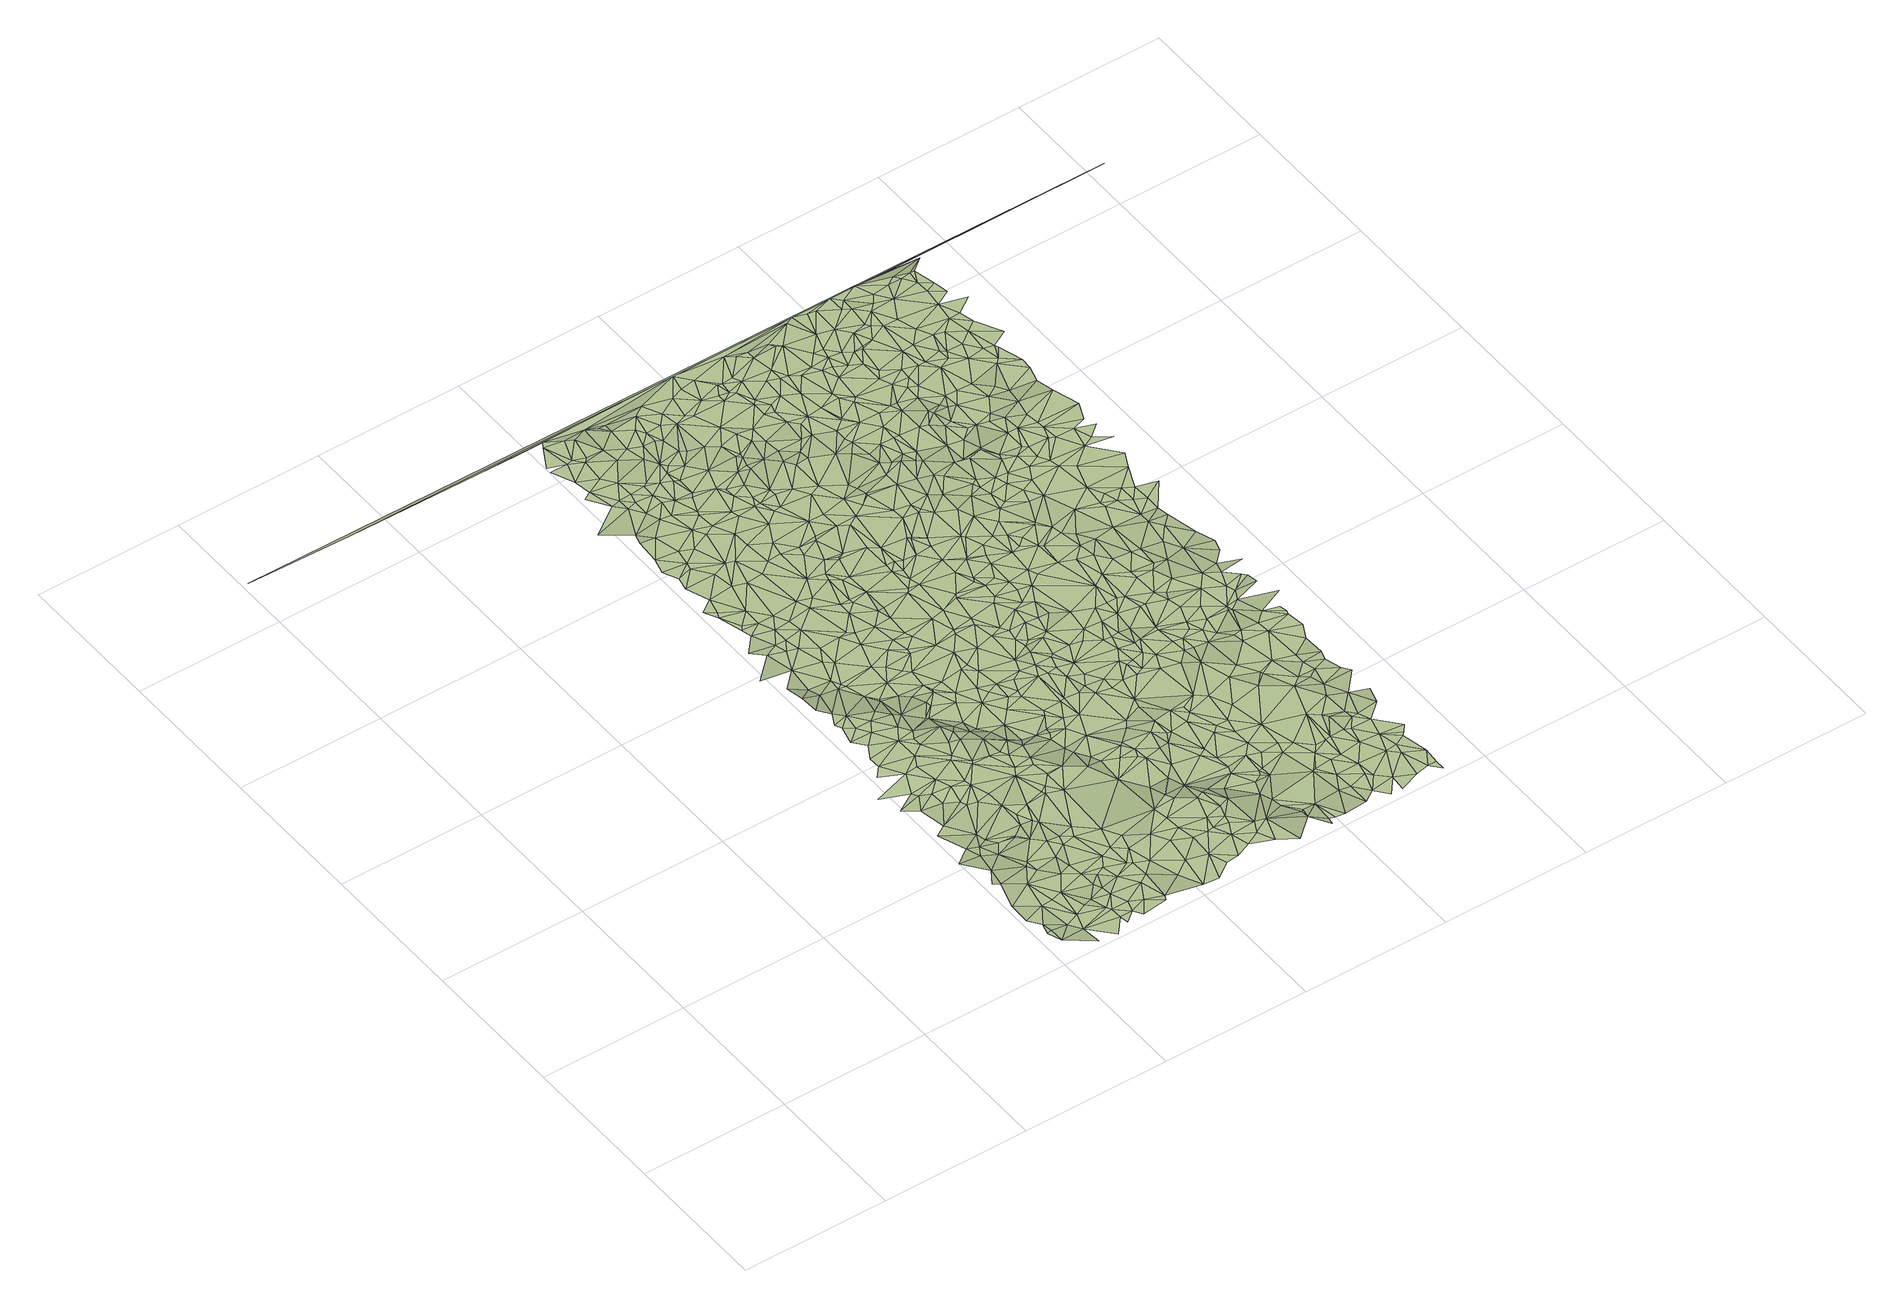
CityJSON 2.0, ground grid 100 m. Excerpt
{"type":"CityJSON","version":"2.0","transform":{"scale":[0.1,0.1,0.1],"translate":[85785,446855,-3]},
"CityObjects":{
"terrain1":{"type":"TINRelief","geometry":[{"type":"CompositeSurface","lod":"2","boundaries":[[[0,1,2]],[[0,2,3]],[[2,1,4]],[[2,4,3]],[[5,6,3]],[[7,6,5]],[[4,1,8]],[[1,9,8]],[[5,3,4]],[[7,10,11]],[[7,5,10]],[[12,11,13]],[[5,4,14]],[[4,8,14]],[[5,14,15]],[[16,13,17]],[[5,15,10]],[[18,16,17]],[[11,19,13]],[[11,10,19]],[[20,14,8]],[[21,8,22]],[[23,15,14]],[[10,15,23]],[[17,13,24]],[[23,14,25]],[[18,17,26]],[[27,8,21]],[[20,8,27]],[[13,19,24]],[[20,25,14]],[[28,18,29]],[[17,24,26]],[[10,30,19]],[[10,23,31]],[[23,25,32]],[[18,26,29]],[[28,29,33]],[[10,31,30]],[[20,32,25]],[[24,19,34]],[[26,24,35]],[[30,34,19]],[[36,37,38]],[[29,26,39]],[[26,35,39]],[[40,21,41]],[[42,23,32]],[[38,37,43]],[[40,27,21]],[[36,33,44]],[[45,32,20]],[[45,20,27]],[[31,23,46]],[[47,43,48]],[[49,34,30]],[[24,34,50]],[[46,23,42]],[[24,51,35]],[[29,52,33]],[[36,53,37]],[[54,27,40]],[[31,49,30]],[[45,55,32]],[[42,32,55]],[[36,44,53]],[[54,45,27]],[[39,35,56]],[[44,33,57]],[[58,48,59]],[[24,50,51]],[[33,52,57]],[[29,39,60]],[[31,46,61]],[[62,40,63]],[[37,64,43]],[[56,35,51]],[[31,61,49]],[[54,40,62]],[[49,65,34]],[[66,42,55]],[[37,53,64]],[[34,65,50]],[[43,64,48]],[[66,46,42]],[[67,39,56]],[[29,68,52]],[[44,69,53]],[[70,55,45]],[[56,51,50]],[[44,57,69]],[[54,71,45]],[[62,63,72]],[[59,48,73]],[[29,60,68]],[[66,55,70]],[[67,60,39]],[[74,59,75]],[[53,69,64]],[[76,49,61]],[[77,46,66]],[[67,56,50]],[[48,64,78]],[[54,62,71]],[[79,61,46]],[[70,45,71]],[[76,65,49]],[[80,57,52]],[[81,82,83]],[[74,75,84]],[[82,84,85]],[[48,78,73]],[[77,66,70]],[[80,69,57]],[[80,52,68]],[[79,46,77]],[[86,50,65]],[[67,50,87]],[[62,72,88]],[[59,73,75]],[[83,82,85]],[[89,64,69]],[[79,76,61]],[[71,62,88]],[[90,81,91]],[[76,92,65]],[[86,87,50]],[[67,93,60]],[[60,94,68]],[[80,89,69]],[[81,83,91]],[[80,68,94]],[[90,91,95]],[[67,87,93]],[[96,78,64]],[[84,75,85]],[[86,65,92]],[[77,70,97]],[[70,71,98]],[[89,96,64]],[[96,73,78]],[[71,88,98]],[[99,92,76]],[[100,60,93]],[[101,102,95]],[[79,77,97]],[[103,102,101]],[[79,99,76]],[[83,85,104]],[[100,93,87]],[[91,83,104]],[[105,70,98]],[[97,70,105]],[[100,87,86]],[[106,103,107]],[[75,73,108]],[[86,92,109]],[[80,110,89]],[[85,75,111]],[[99,109,92]],[[103,101,107]],[[79,112,99]],[[60,113,94]],[[79,97,112]],[[85,111,104]],[[113,80,94]],[[114,108,73]],[[96,114,73]],[[115,98,88]],[[91,116,95]],[[117,75,108]],[[89,110,96]],[[91,104,118]],[[100,113,60]],[[119,100,86]],[[120,106,107]],[[101,95,116]],[[121,75,117]],[[122,105,98]],[[123,97,105]],[[121,111,75]],[[119,86,109]],[[112,97,123]],[[124,120,125]],[[113,110,80]],[[115,88,126]],[[112,127,99]],[[99,127,109]],[[96,128,114]],[[115,122,98]],[[110,128,96]],[[129,104,111]],[[122,123,105]],[[118,104,129]],[[114,130,108]],[[91,118,131]],[[107,101,132]],[[119,133,100]],[[134,117,108]],[[100,133,113]],[[91,131,116]],[[135,112,123]],[[120,107,132]],[[136,111,121]],[[121,117,134]],[[135,127,112]],[[101,116,132]],[[128,137,114]],[[136,129,111]],[[138,128,110]],[[134,108,130]],[[137,130,114]],[[119,109,139]],[[127,139,109]],[[140,125,141]],[[142,122,115]],[[143,118,129]],[[144,110,113]],[[145,123,122]],[[120,146,125]],[[119,147,133]],[[133,147,113]],[[142,115,126]],[[144,138,110]],[[143,131,118]],[[140,141,148]],[[145,135,123]],[[149,132,116]],[[143,129,136]],[[136,121,150]],[[149,116,151]],[[131,151,116]],[[119,139,147]],[[146,141,125]],[[120,132,152]],[[153,130,137]],[[154,121,134]],[[138,155,128]],[[153,134,130]],[[156,122,142]],[[128,155,137]],[[120,157,146]],[[156,145,122]],[[147,158,113]],[[159,160,161]],[[154,150,121]],[[143,162,131]],[[144,113,163]],[[164,165,159]],[[120,152,157]],[[144,166,138]],[[142,126,167]],[[168,132,149]],[[167,126,169]],[[139,170,147]],[[143,136,171]],[[161,160,172]],[[148,173,164]],[[174,127,135]],[[113,158,163]],[[146,175,141]],[[176,138,166]],[[177,134,153]],[[178,153,137]],[[176,155,138]],[[147,170,158]],[[148,141,179]],[[164,173,165]],[[180,151,131]],[[143,171,162]],[[152,132,168]],[[177,154,134]],[[162,180,131]],[[146,157,175]],[[159,181,160]],[[165,181,159]],[[178,137,155]],[[182,149,151]],[[144,183,166]],[[184,136,150]],[[145,174,135]],[[177,153,178]],[[144,163,183]],[[141,175,179]],[[148,179,173]],[[185,171,136]],[[156,142,186]],[[167,169,187]],[[172,160,181]],[[188,170,139]],[[156,189,145]],[[176,166,190]],[[165,173,181]],[[127,191,139]],[[192,150,154]],[[142,167,186]],[[185,136,184]],[[176,190,155]],[[171,180,162]],[[193,157,152]],[[168,149,182]],[[194,154,177]],[[188,158,170]],[[188,163,158]],[[193,152,168]],[[194,177,178]],[[183,195,166]],[[182,151,180]],[[157,196,175]],[[178,155,197]],[[192,184,150]],[[188,183,163]],[[166,195,190]],[[156,186,189]],[[198,145,189]],[[196,179,175]],[[190,199,155]],[[200,201,202]],[[179,203,173]],[[194,178,204]],[[200,172,205]],[[167,187,206]],[[193,196,157]],[[198,174,145]],[[199,197,155]],[[203,181,173]],[[207,188,139]],[[178,197,204]],[[174,191,127]],[[208,202,209]],[[172,181,210]],[[192,154,211]],[[194,211,154]],[[212,208,209]],[[167,213,186]],[[214,171,185]],[[214,180,171]],[[215,203,179]],[[215,179,196]],[[193,168,216]],[[200,205,201]],[[217,190,195]],[[185,184,218]],[[217,199,190]],[[192,218,184]],[[189,186,213]],[[209,202,201]],[[207,139,191]],[[172,210,205]],[[182,180,219]],[[167,206,220]],[[221,183,188]],[[222,168,182]],[[223,195,183]],[[224,204,197]],[[193,216,196]],[[199,224,197]],[[167,220,213]],[[203,225,181]],[[226,194,204]],[[212,227,228]],[[214,185,218]],[[192,211,218]],[[212,209,229]],[[198,189,230]],[[231,219,180]],[[217,224,199]],[[222,216,168]],[[181,225,210]],[[232,217,195]],[[214,233,180]],[[198,234,174]],[[189,213,230]],[[212,229,227]],[[233,231,180]],[[207,235,188]],[[228,227,236]],[[226,211,194]],[[236,237,238]],[[214,218,239]],[[226,204,224]],[[215,240,203]],[[221,223,183]],[[215,196,241]],[[220,206,242]],[[243,182,219]],[[223,232,195]],[[244,196,216]],[[209,201,245]],[[221,188,235]],[[246,213,220]],[[232,224,217]],[[218,211,247]],[[239,218,247]],[[201,205,245]],[[230,213,246]],[[248,238,237]],[[214,239,249]],[[174,234,250]],[[205,210,245]],[[174,251,191]],[[222,182,243]],[[229,209,252]],[[240,225,203]],[[174,250,251]],[[244,241,196]],[[214,249,233]],[[226,247,211]],[[253,207,191]],[[239,247,249]],[[207,254,235]],[[198,230,255]],[[231,256,219]],[[198,255,234]],[[215,241,240]],[[246,220,257]],[[258,216,222]],[[209,245,252]],[[253,254,207]],[[227,259,236]],[[260,210,225]],[[258,244,216]],[[226,224,261]],[[220,242,262]],[[233,256,231]],[[230,246,263]],[[264,248,265]],[[260,245,210]],[[266,232,223]],[[243,219,256]],[[229,267,227]],[[263,246,257]],[[236,268,237]],[[232,269,224]],[[266,270,232]],[[226,271,247]],[[236,259,268]],[[240,272,225]],[[229,252,267]],[[248,273,265]],[[222,243,274]],[[275,262,242]],[[253,191,276]],[[221,277,223]],[[278,257,220]],[[269,261,224]],[[221,235,279]],[[258,222,280]],[[248,237,273]],[[281,249,247]],[[260,225,272]],[[234,282,250]],[[278,220,262]],[[235,254,279]],[[258,283,244]],[[230,263,284]],[[244,283,241]],[[266,223,277]],[[285,240,241]],[[270,269,232]],[[250,286,251]],[[230,284,255]],[[227,267,259]],[[287,226,261]],[[226,288,271]],[[289,252,245]],[[290,291,292]],[[191,251,293]],[[243,256,294]],[[222,274,280]],[[295,233,249]],[[265,296,291]],[[278,263,257]],[[266,277,270]],[[281,247,271]],[[243,294,274]],[[287,288,226]],[[273,237,297]],[[255,282,234]],[[253,298,254]],[[237,268,297]],[[221,279,277]],[[191,299,276]],[[300,256,233]],[[273,301,265]],[[258,280,283]],[[250,282,286]],[[302,285,241]],[[289,267,252]],[[292,303,304]],[[255,284,305]],[[302,241,283]],[[306,272,240]],[[307,262,275]],[[253,276,298]],[[273,297,308]],[[285,306,240]],[[309,284,263]],[[269,310,261]],[[311,260,272]],[[265,301,296]],[[287,261,312]],[[309,263,278]],[[298,279,254]],[[191,293,299]],[[277,313,270]],[[314,245,260]],[[315,271,288]],[[255,305,282]],[[307,278,262]],[[270,313,269]],[[292,291,316]],[[267,317,259]],[[259,318,268]],[[293,251,286]],[[316,291,296]],[[312,261,310]],[[281,295,249]],[[294,256,300]],[[319,274,294]],[[273,308,301]],[[315,288,287]],[[309,305,284]],[[320,297,268]],[[295,300,233]],[[314,289,245]],[[280,274,321]],[[307,275,322]],[[281,271,323]],[[317,318,259]],[[292,324,303]],[[323,271,315]],[[305,325,282]],[[306,311,272]],[[309,325,305]],[[313,310,269]],[[326,260,311]],[[308,297,320]],[[319,321,274]],[[302,283,327]],[[292,316,324]],[[280,328,283]],[[289,329,267]],[[320,268,318]],[[319,294,300]],[[330,315,287]],[[330,287,312]],[[299,331,276]],[[277,279,332]],[[298,276,331]],[[302,333,285]],[[334,317,267]],[[282,335,286]],[[336,281,323]],[[314,260,326]],[[298,337,279]],[[277,332,313]],[[280,321,338]],[[339,301,308]],[[302,327,340]],[[328,327,283]],[[285,333,306]],[[336,295,281]],[[324,341,303]],[[293,286,335]],[[299,293,331]],[[303,341,342]],[[316,343,324]],[[329,334,267]],[[280,338,328]],[[339,308,320]],[[317,344,318]],[[312,310,345]],[[313,345,310]],[[309,346,325]],[[314,329,289]],[[298,331,337]],[[330,347,315]],[[302,340,333]],[[348,309,278]],[[296,301,349]],[[348,278,307]],[[306,350,311]],[[316,296,349]],[[334,351,317]],[[351,344,317]],[[344,320,318]],[[279,337,352]],[[353,301,339]],[[323,315,354]],[[324,343,355]],[[307,322,356]],[[313,332,345]],[[357,282,325]],[[358,326,311]],[[293,359,331]],[[336,323,360]],[[324,355,341]],[[330,312,361]],[[362,340,327]],[[293,335,359]],[[363,321,319]],[[364,328,338]],[[315,347,354]],[[316,365,343]],[[336,360,295]],[[362,327,328]],[[358,311,350]],[[279,366,332]],[[306,333,367]],[[363,319,300]],[[339,320,368]],[[369,335,282]],[[348,346,309]],[[368,320,344]],[[363,338,321]],[[370,300,295]],[[340,371,333]],[[331,372,337]],[[312,345,361]],[[306,373,350]],[[330,361,347]],[[357,325,346]],[[353,339,368]],[[332,374,345]],[[364,362,328]],[[375,334,329]],[[279,352,366]],[[362,371,340]],[[353,376,301]],[[377,329,314]],[[316,349,365]],[[351,378,344]],[[342,341,379]],[[365,355,343]],[[380,307,381]],[[375,351,334]],[[306,367,382]],[[333,371,367]],[[348,307,380]],[[314,326,383]],[[359,372,331]],[[376,349,301]],[[384,381,307]],[[323,354,385]],[[386,359,335]],[[384,307,356]],[[372,352,337]],[[323,385,360]],[[360,370,295]],[[306,382,373]],[[387,300,370]],[[361,345,374]],[[357,388,282]],[[347,361,354]],[[388,369,282]],[[368,344,389]],[[363,300,387]],[[390,344,378]],[[332,391,374]],[[383,326,358]],[[392,364,338]],[[358,350,393]],[[394,367,371]],[[377,375,329]],[[341,355,379]],[[350,373,393]],[[362,394,371]],[[390,389,344]],[[386,335,369]],[[395,353,368]],[[396,397,398]],[[399,346,348]],[[377,314,383]],[[392,362,364]],[[386,372,359]],[[365,379,355]],[[392,338,363]],[[400,365,349]],[[399,357,346]],[[401,378,351]],[[366,402,332]],[[403,361,374]],[[394,404,367]],[[332,402,391]],[[405,368,389]],[[395,376,353]],[[375,401,351]],[[361,406,354]],[[404,382,367]],[[407,381,384]],[[376,400,349]],[[407,384,356]],[[385,354,406]],[[408,389,390]],[[374,391,409]],[[395,368,405]],[[410,352,372]],[[410,366,352]],[[360,411,370]],[[386,412,372]],[[401,390,378]],[[403,374,409]],[[413,380,381]],[[408,405,389]],[[360,385,414]],[[415,356,416]],[[387,370,411]],[[417,393,373]],[[363,387,418]],[[403,406,361]],[[417,373,382]],[[386,369,419]],[[400,420,365]],[[421,394,362]],[[365,420,379]],[[413,381,407]],[[422,348,380]],[[413,407,356]],[[386,423,412]],[[388,424,369]],[[377,425,375]],[[392,426,362]],[[413,356,415]],[[412,410,372]],[[386,419,423]],[[404,427,382]],[[428,358,393]],[[419,369,424]],[[399,429,357]],[[360,414,411]],[[422,399,348]],[[392,363,418]],[[377,383,425]],[[376,430,400]],[[431,395,405]],[[432,385,406]],[[402,433,391]],[[409,391,433]],[[434,405,408]],[[428,383,358]],[[435,382,427]],[[403,436,406]],[[395,430,376]],[[408,390,437]],[[423,410,412]],[[375,438,401]],[[418,387,439]],[[421,362,426]],[[440,366,410]],[[417,382,435]],[[403,409,436]],[[425,438,375]],[[387,411,439]],[[441,388,357]],[[420,442,379]],[[429,443,357]],[[444,393,417]],[[413,415,445]],[[446,402,366]],[[434,431,405]],[[447,414,385]],[[404,435,427]],[[442,448,379]],[[432,449,385]],[[401,437,390]],[[441,424,388]],[[450,404,394]],[[422,429,399]],[[440,446,366]],[[447,385,449]],[[441,357,443]],[[406,436,451]],[[425,383,452]],[[453,420,400]],[[432,406,451]],[[420,448,442]],[[409,433,454]],[[421,455,394]],[[413,445,456]],[[453,400,430]],[[444,428,393]],[[457,423,419]],[[401,438,458]],[[392,418,459]],[[419,424,460]],[[434,408,437]],[[402,461,433]],[[462,411,414]],[[395,463,430]],[[431,464,395]],[[423,465,410]],[[392,459,426]],[[422,443,429]],[[436,409,466]],[[467,380,413]],[[425,468,438]],[[455,450,394]],[[439,411,462]],[[428,452,383]],[[446,469,402]],[[450,435,404]],[[447,470,414]],[[422,471,443]],[[465,440,410]],[[425,452,472]],[[434,464,431]],[[418,439,473]],[[466,409,454]],[[469,461,402]],[[461,454,433]],[[422,380,467]],[[462,414,470]],[[425,472,468]],[[432,451,474]],[[421,426,475]],[[471,441,443]],[[436,466,451]],[[438,476,458]],[[459,475,426]],[[395,477,463]],[[457,465,423]],[[447,449,478]],[[457,419,460]],[[479,417,435]],[[464,477,395]],[[459,418,480]],[[438,468,476]],[[441,481,424]],[[482,430,463]],[[483,448,420]],[[482,453,430]],[[401,458,484]],[[465,446,440]],[[485,472,452]],[[479,444,417]],[[432,486,449]],[[342,379,487]],[[466,474,451]],[[413,456,488]],[[489,379,448]],[[418,473,480]],[[481,460,424]],[[432,474,486]],[[421,475,490]],[[485,452,428]],[[453,483,420]],[[401,484,437]],[[478,449,486]],[[471,491,441]],[[421,492,455]],[[446,493,469]],[[434,494,464]],[[495,468,472]],[[479,428,444]],[[482,463,477]],[[439,462,496]],[[493,461,469]],[[421,490,492]],[[497,472,485]],[[447,478,498]],[[422,499,471]],[[447,498,470]],[[458,476,484]],[[434,437,500]],[[473,439,496]],[[457,501,465]],[[495,476,468]],[[502,474,466]],[[450,503,435]],[[504,457,460]],[[482,483,453]],[[434,500,494]],[[462,470,505]],[[497,495,472]],[[467,413,488]],[[491,481,441]],[[455,506,450]],[[455,492,506]],[[479,435,503]],[[507,466,454]],[[507,454,461]],[[504,501,457]],[[490,508,492]],[[502,486,474]],[[488,456,509]],[[471,499,491]],[[482,477,510]],[[511,478,486]],[[490,475,512]],[[501,513,465]],[[514,493,446]],[[515,446,465]],[[459,516,475]],[[483,489,448]],[[479,517,428]],[[518,460,481]],[[504,460,518]],[[511,498,478]],[[422,467,499]],[[459,480,519]],[[520,485,428]],[[492,508,506]],[[482,510,483]],[[464,521,477]],[[493,507,461]],[[470,498,505]],[[496,462,505]],[[464,494,521]],[[522,497,485]],[[523,437,484]],[[495,524,476]],[[524,484,476]],[[450,506,503]],[[490,512,508]],[[480,473,525]],[[511,486,502]],[[526,502,466]],[[527,501,504]],[[515,465,513]],[[473,496,528]],[[529,500,437]],[[520,428,517]],[[491,530,481]],[[477,521,510]],[[522,495,497]],[[527,504,518]],[[500,521,494]],[[488,509,531]],[[501,515,513]],[[529,437,523]],[[522,485,520]],[[475,516,512]],[[491,499,530]],[[514,532,493]],[[524,533,484]],[[467,488,534]],[[473,528,525]],[[535,514,446]],[[511,536,498]],[[459,519,516]],[[479,537,517]],[[510,538,483]],[[493,532,507]],[[506,508,539]],[[507,540,466]],[[488,531,534]],[[480,541,519]],[[518,481,542]],[[536,505,498]],[[479,503,537]],[[543,484,533]],[[506,537,503]],[[544,526,466]],[[480,525,541]],[[515,535,446]],[[467,534,545]],[[523,484,543]],[[483,538,489]],[[531,509,546]],[[527,547,501]],[[548,511,502]],[[495,549,524]],[[550,496,505]],[[510,521,538]],[[512,539,508]],[[487,379,489]],[[530,542,481]],[[527,518,542]],[[550,528,496]],[[467,551,499]],[[544,466,540]],[[467,545,551]],[[501,547,515]],[[514,552,532]],[[511,553,536]],[[548,502,526]],[[499,554,530]],[[524,549,533]],[[529,523,555]],[[555,523,543]],[[522,556,495]],[[557,342,558]],[[507,532,559]],[[545,534,560]],[[520,517,561]],[[541,562,519]],[[536,563,505]],[[517,537,561]],[[549,543,533]],[[552,559,532]],[[541,525,562]],[[564,521,500]],[[565,534,531]],[[535,552,514]],[[499,551,554]],[[529,564,500]],[[565,531,546]],[[566,538,521]],[[563,550,505]],[[522,520,567]],[[507,559,540]],[[545,560,551]],[[556,549,495]],[[506,568,537]],[[512,516,569]],[[554,542,530]],[[512,570,539]],[[527,542,571]],[[527,571,547]],[[572,528,550]],[[573,525,528]],[[574,553,511]],[[512,569,570]],[[506,539,568]],[[553,563,536]],[[548,526,544]],[[575,562,525]],[[574,511,548]],[[576,489,538]],[[562,577,519]],[[578,529,555]],[[519,577,516]],[[579,555,543]],[[566,521,580]],[[552,581,559]],[[520,561,567]],[[573,528,572]],[[560,534,582]],[[570,583,539]],[[579,543,549]],[[522,567,584]],[[564,580,521]],[[554,551,585]],[[581,540,559]],[[586,565,546]],[[566,576,538]],[[582,534,565]],[[575,525,573]],[[587,561,537]],[[588,546,589]],[[544,540,590]],[[535,591,552]],[[578,564,529]],[[522,584,556]],[[551,560,592]],[[570,593,583]],[[515,594,535]],[[569,593,570]],[[574,563,553]],[[578,555,579]],[[577,595,516]],[[596,550,563]],[[552,591,581]],[[586,546,588]],[[575,597,562]],[[396,598,397]],[[596,572,550]],[[539,583,568]],[[597,577,562]],[[547,599,515]],[[548,544,600]],[[587,537,601]],[[602,590,540]],[[602,540,581]],[[592,560,582]],[[586,582,565]],[[551,603,585]],[[600,544,590]],[[604,569,516]],[[556,605,549]],[[551,592,603]],[[567,561,606]],[[537,568,601]],[[554,607,542]],[[571,608,547]],[[596,563,574]],[[579,549,609]],[[575,573,597]],[[596,573,572]],[[610,566,580]],[[587,611,561]],[[594,591,535]],[[576,487,489]],[[604,516,595]],[[571,542,612]],[[609,549,605]],[[554,585,607]],[[613,590,602]],[[515,599,594]],[[610,576,566]],[[614,574,548]],[[604,593,569]],[[615,595,577]],[[593,616,583]],[[600,590,613]],[[567,617,584]],[[578,618,564]],[[619,581,591]],[[619,602,581]],[[578,579,618]],[[614,548,600]],[[587,601,620]],[[606,561,621]],[[615,577,597]],[[621,561,611]],[[583,616,568]],[[587,620,611]],[[584,622,556]],[[564,623,580]],[[592,624,603]],[[618,579,609]],[[625,573,596]],[[597,573,625]],[[547,608,599]],[[626,613,602]],[[556,622,605]],[[627,592,582]],[[588,628,629]],[[586,630,582]],[[603,607,585]],[[626,602,619]],[[586,588,630]],[[610,631,576]],[[594,632,591]],[[615,633,595]],[[571,612,608]],[[584,617,622]],[[627,624,592]],[[634,600,613]],[[567,606,635]],[[601,568,636]],[[610,580,623]],[[619,591,637]],[[638,604,595]],[[631,487,576]],[[638,595,633]],[[624,607,603]],[[567,635,617]],[[609,605,639]],[[634,613,626]],[[604,640,593]],[[596,574,641]],[[640,616,593]],[[625,596,642]],[[643,615,597]],[[594,599,632]],[[614,600,634]],[[636,568,616]],[[618,644,564]],[[632,637,591]],[[627,582,630]],[[542,607,645]],[[646,620,601]],[[622,639,605]],[[643,597,625]],[[542,645,612]],[[614,641,574]],[[626,619,647]],[[646,611,620]],[[618,609,648]],[[588,629,649]],[[610,650,631]],[[643,633,615]],[[627,651,624]],[[564,644,623]],[[652,621,611]],[[619,637,653]],[[624,654,607]],[[596,641,642]],[[655,636,616]],[[646,601,636]],[[588,649,630]],[[656,606,621]],[[657,614,634]],[[647,619,653]],[[608,658,599]],[[650,487,631]],[[610,623,659]],[[599,660,632]],[[624,651,661]],[[617,662,622]],[[640,655,616]],[[624,661,654]],[[609,639,648]],[[663,638,633]],[[632,664,637]],[[608,612,665]],[[666,651,627]],[[634,626,667]],[[610,659,668]],[[638,669,604]],[[670,625,642]],[[610,668,650]],[[657,641,614]],[[632,660,664]],[[643,663,633]],[[606,671,635]],[[618,648,672]],[[618,672,644]],[[622,662,639]],[[653,637,664]],[[646,652,611]],[[617,635,662]],[[673,636,655]],[[626,647,667]],[[604,674,640]],[[649,629,675]],[[608,665,658]],[[657,634,676]],[[599,677,660]],[[627,630,678]],[[659,623,679]],[[640,673,655]],[[599,658,677]],[[666,627,678]],[[680,643,625]],[[656,671,606]],[[656,621,652]],[[342,487,558]],[[663,669,638]],[[646,636,673]],[[651,681,661]],[[649,682,630]],[[666,681,651]],[[683,665,612]],[[654,684,607]],[[670,642,641]],[[659,679,668]],[[623,685,679]],[[654,661,686]],[[644,685,623]],[[604,669,674]],[[660,677,664]],[[634,687,676]],[[645,683,612]],[[657,676,641]],[[653,664,688]],[[643,689,663]],[[678,630,682]],[[634,667,687]],[[648,639,690]],[[647,653,691]],[[639,662,690]],[[643,692,689]],[[680,625,670]],[[668,693,650]],[[694,672,648]],[[645,607,684]],[[680,692,643]],[[668,679,693]],[[672,695,644]],[[649,675,696]],[[661,681,686]],[[675,697,698]],[[640,699,673]],[[647,700,667]],[[644,701,685]],[[674,699,640]],[[694,695,672]],[[649,696,682]],[[666,678,702]],[[650,703,487]],[[654,686,684]],[[653,688,691]],[[666,702,681]],[[635,704,662]],[[705,635,671]],[[695,701,644]],[[677,706,664]],[[707,646,673]],[[696,675,698]],[[708,658,665]],[[664,706,688]],[[709,689,692]],[[710,663,689]],[[710,669,663]],[[678,682,711]],[[676,712,641]],[[713,679,685]],[[646,714,652]],[[694,648,715]],[[687,667,700]],[[713,693,679]],[[683,708,665]],[[648,690,715]],[[690,662,715]],[[680,709,692]],[[645,716,683]],[[717,671,656]],[[676,687,712]],[[658,718,677]],[[705,719,635]],[[670,641,720]],[[713,685,701]],[[721,686,681]],[[722,656,652]],[[635,719,704]],[[682,696,711]],[[647,723,700]],[[650,693,703]],[[717,705,671]],[[724,680,670]],[[707,714,646]],[[647,691,725]],[[702,721,681]],[[704,715,662]],[[694,726,695]],[[678,711,727]],[[691,688,706]],[[720,641,712]],[[695,726,701]],[[669,728,674]],[[716,708,683]],[[713,729,693]],[[722,652,714]],[[708,718,658]],[[730,706,677]],[[598,557,397]],[[707,673,731]],[[731,673,699]],[[687,700,732]],[[702,678,733]],[[645,684,734]],[[694,715,726]],[[674,728,699]],[[647,725,723]],[[645,735,716]],[[721,736,686]],[[678,727,733]],[[737,717,656]],[[686,736,684]],[[709,738,689]],[[739,730,677]],[[740,669,710]],[[737,656,722]],[[729,703,693]],[[738,710,689]],[[713,701,741]],[[645,734,735]],[[737,705,717]],[[718,739,677]],[[724,670,742]],[[680,738,709]],[[687,743,712]],[[744,691,706]],[[670,720,742]],[[726,741,701]],[[740,728,669]],[[730,744,706]],[[702,745,721]],[[700,723,732]],[[746,714,707]],[[724,747,680]],[[687,732,743]],[[734,684,736]],[[748,722,714]],[[749,715,704]],[[720,712,750]],[[705,751,719]],[[731,699,752]],[[751,704,719]],[[753,707,731]],[[716,754,708]],[[748,737,722]],[[721,745,736]],[[716,735,755]],[[728,756,699]],[[746,707,753]],[[757,725,691]],[[758,726,715]],[[739,759,730]],[[760,740,710]],[[757,691,744]],[[748,714,746]],[[756,752,699]],[[738,760,710]],[[713,761,729]],[[680,747,738]],[[762,715,749]],[[718,759,739]],[[755,735,734]],[[712,743,763]],[[742,720,750]],[[732,723,764]],[[724,742,765]],[[758,715,762]],[[716,755,754]],[[751,749,704]],[[750,712,766]],[[729,767,703]],[[737,768,705]],[[724,765,747]],[[708,769,718]],[[740,770,728]],[[712,763,766]],[[754,771,708]],[[713,741,772]],[[726,773,741]],[[730,774,744]],[[762,749,775]],[[776,737,748]],[[748,746,777]],[[770,778,728]],[[768,751,705]],[[778,756,728]],[[758,773,726]],[[759,774,730]],[[779,770,740]],[[780,731,752]],[[777,746,753]],[[729,761,767]],[[751,775,749]],[[747,760,738]],[[718,769,759]],[[734,736,781]],[[708,771,769]],[[780,753,731]],[[745,782,736]],[[783,743,732]],[[784,723,725]],[[755,734,785]],[[786,752,756]],[[787,732,764]],[[713,772,761]],[[776,748,777]],[[788,740,760]],[[788,779,740]],[[765,742,789]],[[776,768,737]],[[742,750,790]],[[784,764,723]],[[783,763,743]],[[757,744,791]],[[772,741,773]],[[757,784,725]],[[792,762,775]],[[778,786,756]],[[755,793,754]],[[750,766,790]],[[780,752,786]],[[703,767,794]],[[795,758,762]],[[758,796,773]],[[787,783,732]],[[734,781,785]],[[789,742,790]],[[797,487,703]],[[744,774,791]],[[754,798,771]],[[776,777,799]],[[763,800,766]],[[751,801,775]],[[779,802,770]],[[759,769,803]],[[770,804,778]],[[759,805,774]],[[755,785,793]],[[796,772,773]],[[759,803,805]],[[776,799,768]],[[777,753,806]],[[747,807,760]],[[778,804,786]],[[761,794,767]],[[795,762,792]],[[754,793,798]],[[783,808,763]],[[758,809,796]],[[787,764,784]],[[765,810,747]],[[790,766,800]],[[792,775,801]],[[780,806,753]],[[757,791,784]],[[768,811,751]],[[788,812,779]],[[795,809,758]],[[808,800,763]],[[771,813,769]],[[765,789,810]],[[788,760,807]],[[770,802,804]],[[780,786,814]],[[791,774,805]],[[779,812,802]],[[815,799,777]],[[798,813,771]],[[811,801,751]],[[814,786,804]],[[789,790,816]],[[817,780,814]],[[818,761,772]],[[819,805,803]],[[791,805,820]],[[821,768,799]],[[817,806,780]],[[747,810,807]],[[822,794,761]],[[795,792,823]],[[787,824,783]],[[815,777,806]],[[796,825,772]],[[816,790,800]],[[792,801,823]],[[788,807,812]],[[826,796,809]],[[808,827,800]],[[769,828,803]],[[783,824,808]],[[789,816,810]],[[787,784,829]],[[784,791,830]],[[819,820,805]],[[821,811,768]],[[831,809,795]],[[802,832,804]],[[833,769,813]],[[834,703,794]],[[816,800,827]],[[808,824,827]],[[815,821,799]],[[791,820,835]],[[836,801,811]],[[812,837,802]],[[838,795,823]],[[819,803,828]],[[818,822,761]],[[817,814,839]],[[787,829,824]],[[836,823,801]],[[826,825,796]],[[825,818,772]],[[814,804,840]],[[833,828,769]],[[791,835,830]],[[831,826,809]],[[812,807,837]],[[817,841,806]],[[802,837,832]],[[838,831,795]],[[784,830,829]],[[832,840,804]],[[842,815,806]],[[821,836,811]],[[817,839,843]],[[817,843,841]],[[839,814,840]],[[824,844,827]],[[819,828,845]],[[842,806,846]],[[825,822,818]],[[847,810,816]],[[819,845,848]],[[834,794,822]],[[846,806,841]],[[816,827,849]],[[819,850,820]],[[810,851,807]],[[821,852,836]],[[838,853,831]],[[815,854,821]],[[842,854,815]],[[832,837,855]],[[830,856,829]],[[831,857,826]],[[835,820,858]],[[836,859,823]],[[860,838,823]],[[861,825,826]],[[839,862,843]],[[824,829,863]],[[839,840,862]],[[832,864,840]],[[830,835,865]],[[849,827,844]],[[847,866,810]],[[807,867,837]],[[831,853,857]],[[861,826,857]],[[824,863,844]],[[842,846,868]],[[832,855,864]],[[797,703,834]],[[797,558,487]],[[869,853,838]],[[870,829,856]],[[852,859,836]],[[830,865,856]],[[821,871,852]],[[842,868,854]],[[866,851,810]],[[825,834,822]],[[862,840,864]],[[847,816,872]],[[860,823,859]],[[846,841,873]],[[870,863,829]],[[843,874,841]],[[821,854,871]],[[816,849,872]],[[875,835,858]],[[868,846,876]],[[865,835,875]],[[869,857,853]],[[851,867,807]],[[867,855,837]],[[846,873,876]],[[843,862,877]],[[878,869,838]],[[879,861,857]],[[880,825,861]],[[878,838,860]],[[841,874,873]],[[847,881,866]],[[863,882,844]],[[862,864,883]],[[868,884,854]],[[852,885,859]],[[852,871,885]],[[849,844,882]],[[855,886,864]],[[868,876,887]],[[869,888,857]],[[866,889,851]],[[876,873,874]],[[847,872,881]],[[870,856,890]],[[854,884,871]],[[879,857,888]],[[843,877,874]],[[880,834,825]],[[879,880,861]],[[881,889,866]],[[870,891,863]],[[892,886,855]],[[867,892,855]],[[868,887,884]],[[862,883,877]],[[893,864,886]],[[878,860,894]],[[893,883,864]],[[876,874,895]],[[878,896,869]],[[896,888,869]],[[887,876,895]],[[897,872,849]],[[863,898,882]],[[899,849,882]],[[881,872,900]],[[871,901,885]],[[860,859,902]],[[889,903,851]],[[859,885,904]],[[884,905,871]],[[906,863,891]],[[851,907,867]],[[881,903,889]],[[894,860,902]],[[887,905,884]],[[908,879,888]],[[871,905,901]],[[906,898,863]],[[897,849,899]],[[877,909,874]],[[880,797,834]],[[878,894,910]],[[901,904,885]],[[908,880,879]],[[881,900,903]],[[911,900,872]],[[859,904,902]],[[899,882,898]],[[887,895,905]],[[878,910,896]],[[912,883,893]],[[911,872,897]],[[895,874,913]],[[913,874,909]],[[892,914,886]],[[912,877,883]],[[893,886,914]],[[896,915,888]],[[880,916,797]],[[917,909,877]],[[867,918,892]],[[896,910,919]],[[900,920,903]],[[895,921,905]],[[851,922,907]],[[911,920,900]],[[912,917,877]],[[903,922,851]],[[901,923,904]],[[908,888,915]],[[913,909,917]],[[912,893,914]],[[867,907,918]],[[894,924,910]],[[894,902,924]],[[896,919,915]],[[902,904,923]],[[908,925,880]],[[880,925,916]],[[901,905,926]],[[892,927,914]],[[928,895,913]],[[910,929,919]],[[928,921,895]],[[892,918,927]],[[911,897,930]],[[920,922,903]],[[921,926,905]],[[901,926,923]],[[915,919,929]],[[912,931,917]],[[912,914,932]],[[902,923,924]],[[911,930,920]],[[910,924,929]],[[916,558,797]],[[913,917,933]],[[912,932,934]],[[908,915,935]],[[914,927,932]],[[912,934,931]],[[908,936,925]],[[928,913,933]],[[928,937,921]],[[924,923,938]],[[907,939,918]],[[915,929,940]],[[916,925,558]],[[937,926,921]],[[931,933,917]],[[907,922,939]],[[938,923,926]],[[557,558,397]],[[915,940,935]],[[908,935,941]],[[932,927,942]],[[908,941,936]],[[929,924,943]],[[918,942,927]],[[944,924,938]],[[928,945,937]],[[929,943,940]],[[936,558,925]],[[946,938,926]],[[928,933,947]],[[944,943,924]],[[928,947,945]],[[918,948,942]],[[944,938,949]],[[937,950,926]],[[949,938,946]],[[935,940,951]],[[934,932,952]],[[932,942,953]],[[918,954,948]],[[936,955,558]],[[931,934,956]],[[936,941,955]],[[935,951,941]],[[951,940,943]],[[946,926,950]],[[931,956,933]],[[945,957,937]],[[958,943,944]],[[948,959,942]],[[949,946,960]],[[961,944,949]],[[945,947,957]],[[962,955,941]],[[947,933,963]],[[960,946,950]],[[964,951,943]],[[937,957,950]],[[932,953,952]],[[951,962,941]],[[558,955,965]],[[961,958,944]],[[958,964,943]],[[961,949,960]],[[934,952,956]],[[960,950,966]],[[963,933,956]],[[967,955,962]],[[961,960,968]],[[967,965,955]],[[969,951,964]],[[960,966,968]],[[969,962,951]],[[947,970,957]],[[957,971,950]],[[947,963,970]],[[950,972,966]],[[971,972,950]],[[961,973,958]],[[969,967,962]],[[958,974,964]],[[961,968,973]],[[968,966,975]],[[957,976,971]],[[975,966,972]],[[967,977,965]],[[969,964,974]],[[971,978,972]],[[970,976,957]],[[969,977,967]],[[958,973,974]],[[971,979,978]],[[971,976,979]],[[968,975,973]],[[975,972,978]],[[558,965,980]],[[977,981,965]],[[969,982,977]],[[973,975,983]],[[975,978,984]],[[969,974,985]],[[973,986,974]],[[973,983,986]],[[983,975,984]],[[969,987,982]],[[969,985,987]],[[977,982,981]],[[965,981,980]],[[982,988,981]],[[986,989,974]],[[985,974,990]],[[987,988,982]],[[985,991,987]],[[985,990,991]],[[987,992,988]],[[991,992,987]],[[988,980,981]],[[988,992,980]]]}]}
},
"vertices":[
[2053,240,37],[2087,150,36],[2084,250,36],[2075,320,38],[2191,240,29],[2161,450,35],[2019,400,35],[2016,540,42],[2250,160,25],[2258,20,34],[2203,650,36],[2070,730,46],[2031,760,46],[2097,860,39],[2288,280,28],[2244,460,32],[1984,1020,32],[2127,1010,24],[2091,1100,29],[2282,770,39],[2465,230,24],[2485,120,23],[2390,10,23],[2319,480,33],[2218,960,22],[2372,320,27],[2164,1070,28],[2480,200,24],[2024,1290,23],[2215,1170,23],[2315,710,39],[2414,610,30],[2432,340,23],[2103,1340,20],[2308,800,37],[2277,1040,22],[2069,1520,21],[2126,1620,33],[1977,1590,21],[2229,1100,23],[2570,120,25],[2494,60,24],[2516,430,27],[2103,1660,30],[2205,1490,28],[2551,310,24],[2510,540,30],[1925,1740,23],[2151,1780,72],[2470,740,34],[2436,950,34],[2381,1020,22],[2303,1390,41],[2190,1580,45],[2597,200,24],[2543,380,23],[2390,1030,21],[2286,1430,42],[2011,1870,51],[2060,1920,73],[2453,1250,61],[2496,640,29],[2680,160,25],[2607,60,26],[2262,1640,73],[2506,880,33],[2579,480,31],[2462,1080,30],[2362,1360,54],[2300,1540,72],[2666,400,29],[2747,280,28],[2780,80,26],[2278,1870,76],[2057,2000,72],[2277,2030,73],[2569,800,30],[2642,510,32],[2236,1790,74],[2696,590,30],[2399,1480,75],[2078,2310,72],[2046,2180,73],[2138,2260,72],[2115,2100,74],[2193,2180,72],[2560,1030,40],[2535,1060,41],[2795,110,29],[2391,1530,75],[2055,2350,72],[2157,2380,69],[2591,870,30],[2486,1150,46],[2440,1360,74],[2100,2440,69],[2430,1720,75],[2777,460,31],[2810,320,30],[2659,820,29],[2568,1160,74],[2158,2640,30],[2045,2520,69],[2039,2650,67],[2247,2260,70],[2804,440,31],[2034,2790,39],[2133,2720,26],[2361,1930,73],[2696,900,27],[2511,1620,75],[2346,2130,70],[2775,620,32],[2650,1390,77],[2456,1750,74],[2968,220,14],[2280,2630,24],[2360,1990,72],[2310,2310,75],[2706,1170,78],[2152,2910,25],[2394,2050,70],[2897,400,31],[2854,550,33],[1947,2940,33],[2114,3100,23],[3039,70,14],[2825,780,30],[2523,1640,75],[2379,2230,75],[2507,1850,72],[2366,2490,24],[2285,2710,24],[2697,1190,78],[2538,1980,81],[2883,660,35],[2429,2210,57],[2577,1830,70],[2631,1620,73],[2810,1130,79],[2041,3180,15],[2199,3140,24],[3055,270,45],[2419,2400,23],[2692,1450,75],[3000,540,74],[2220,3060,24],[2742,1220,78],[2135,3290,20],[2313,2650,24],[2546,2130,26],[2329,2620,24],[2342,2870,19],[2577,1900,77],[2560,2120,25],[2682,1750,80],[3065,430,74],[2293,3040,22],[2814,1300,76],[2071,3520,22],[2087,3560,21],[2024,3610,21],[2423,2420,24],[2794,1410,75],[2118,3360,19],[2142,3390,19],[2726,1560,73],[3181,210,71],[2395,2820,19],[3133,40,35],[2810,1290,76],[2529,2380,22],[2115,3670,23],[2231,3350,20],[3138,690,79],[2273,3140,21],[2701,1610,72],[2628,1970,39],[2671,1870,54],[2274,3250,19],[2542,2510,20],[2234,3480,16],[2547,2670,19],[2814,1470,74],[2630,2240,23],[2591,2330,17],[3185,370,75],[3224,90,70],[2921,1300,76],[3164,490,77],[2792,1670,69],[3148,1060,27],[2633,2200,24],[2398,2970,20],[2701,1980,23],[2835,1570,82],[2397,3160,20],[2785,1820,23],[3156,590,79],[2808,1690,49],[2058,3830,22],[2178,3950,21],[2076,3920,21],[2336,3350,19],[2734,1890,23],[2266,3830,21],[3313,100,71],[3037,1210,78],[2027,4020,22],[2189,4000,22],[2286,3690,22],[2768,2140,21],[2058,4130,23],[3281,360,77],[2700,2370,19],[2386,3260,19],[2542,2980,20],[2890,1660,26],[2714,2290,19],[2613,2620,19],[3378,260,77],[3049,1450,31],[2608,2860,19],[3028,1560,28],[2882,1820,25],[2375,3660,22],[2887,2050,22],[2165,4280,22],[2067,4290,23],[2206,4110,24],[3346,460,77],[2672,2540,19],[2980,1640,27],[2713,2500,19],[3289,700,80],[3069,1390,34],[2091,4370,15],[2183,4570,22],[1910,4490,24],[2723,2310,19],[2516,3370,19],[2548,3280,20],[3413,140,75],[2707,2730,19],[2598,2990,20],[2368,3870,22],[3327,370,77],[2815,2210,19],[2119,4640,23],[2803,2330,19],[3261,750,80],[3258,900,28],[2292,4070,26],[3152,1240,34],[3126,1300,35],[3400,620,79],[2796,2630,19],[3424,350,77],[2636,2960,19],[2276,4390,23],[2425,3850,24],[2971,1920,22],[3509,190,75],[3440,410,77],[2025,4780,23],[2079,4810,23],[3057,1610,26],[2379,4210,22],[2245,4480,20],[3121,1750,22],[3061,1650,21],[2940,2170,21],[2490,3670,22],[2177,4650,25],[2779,2780,20],[3563,80,74],[3259,1200,31],[3153,1590,25],[3550,270,76],[3214,1470,27],[2760,2930,20],[2958,2350,19],[3426,790,34],[2706,3110,21],[3466,490,78],[2609,3340,20],[3390,900,30],[3040,2000,22],[2974,2100,21],[2421,4130,22],[1998,5080,20],[2063,4930,22],[2115,5080,21],[3384,1110,30],[2802,2670,20],[3007,2490,19],[2196,4870,23],[2245,4590,22],[3325,1280,33],[3352,1150,30],[2955,2600,19],[2260,4780,23],[2708,3200,21],[2081,5270,24],[1998,5120,22],[3445,640,88],[2676,3490,20],[3619,250,77],[2264,4660,22],[3533,510,86],[3140,1790,22],[2578,3740,21],[3104,1960,21],[3194,1670,23],[2561,4040,20],[3050,2130,22],[2208,5030,22],[2351,4380,22],[2371,4500,21],[2888,2740,19],[2364,4580,20],[2873,2790,19],[3684,0,74],[3029,2280,20],[2155,5090,22],[3496,660,68],[2563,3920,22],[2777,3170,21],[2855,3030,20],[2493,4170,21],[3116,2010,21],[3373,1210,30],[3287,1640,22],[2775,3410,18],[2484,4290,22],[3470,980,32],[3007,2360,19],[3345,1300,31],[2876,2940,20],[2366,4670,22],[2773,3200,22],[2214,5250,23],[2107,5310,23],[2235,5060,21],[2441,4470,23],[3263,1790,23],[3602,640,29],[3154,2100,21],[3740,480,29],[2369,4940,20],[2674,3750,21],[2493,4320,22],[3442,1390,23],[2391,4680,22],[3219,2140,21],[2268,5220,22],[3846,150,45],[3707,720,29],[2693,3850,21],[3496,1130,32],[3138,2440,21],[3285,2040,21],[2891,3200,20],[3069,2790,21],[2896,3030,18],[2350,5050,26],[3481,1440,21],[2789,3460,19],[2458,4640,20],[3647,940,34],[3102,2610,21],[2837,3360,20],[3531,1270,32],[2777,3660,22],[3296,1800,22],[2650,4200,21],[2488,4840,38],[2668,4150,19],[2539,4430,21],[2373,5270,6],[3773,400,29],[3783,330,29],[2852,3560,20],[2768,3990,22],[3854,220,28],[3257,2230,20],[3563,1140,28],[3115,2640,21],[3724,770,31],[2533,4610,20],[2561,4460,23],[3398,1790,23],[3081,3050,22],[2796,3730,20],[2886,3360,20],[2550,4770,20],[731,5310,40],[6115,5310,23],[2,5310,67],[3779,580,29],[2460,4970,37],[2695,4410,21],[3472,1730,22],[3345,2030,21],[2925,3510,22],[2538,4680,20],[3327,2130,20],[3866,230,28],[2564,4590,19],[3416,1940,22],[3604,1330,34],[3238,2610,22],[3601,1210,32],[3951,230,27],[3263,2470,24],[3944,80,28],[3934,30,32],[2908,3720,21],[3161,2810,22],[3698,970,34],[2471,5140,38],[3111,3250,22],[3889,590,13],[3628,1200,32],[3713,870,33],[2788,4160,20],[3106,3080,22],[2934,3530,21],[2967,3870,23],[3834,610,27],[2549,4930,38],[2579,4730,20],[3364,2230,24],[3456,1820,18],[2657,4670,21],[2969,3540,21],[3412,2040,21],[2745,4560,22],[2741,4300,21],[3254,2660,21],[3605,1490,22],[3865,790,30],[2447,5230,8],[3851,640,27],[2926,3750,19],[3982,70,28],[3624,1560,22],[3359,2370,21],[2485,5220,20],[3376,2290,20],[3111,3500,21],[3440,2130,21],[2856,4060,22],[2591,5070,37],[3511,1900,22],[3115,3310,20],[4048,60,27],[3751,1220,31],[2735,4370,22],[3177,3070,22],[3825,1050,33],[3580,1800,20],[3341,2500,21],[2630,4930,37],[2702,4790,24],[3727,1350,32],[3514,2010,23],[4106,460,23],[2824,4230,19],[3573,1710,22],[3374,2450,22],[3879,650,27],[2830,4160,21],[3284,2850,23],[3460,2140,23],[3160,3140,21],[2845,4340,22],[2671,4900,38],[3412,2320,21],[3078,3750,20],[3301,2880,24],[3934,870,31],[2632,5010,36],[2662,5160,37],[2876,4450,24],[2905,4070,22],[3495,2290,21],[3032,5310,36],[4137,250,15],[2736,5210,37],[3171,3220,21],[3953,760,28],[3173,3310,21],[3663,1730,22],[2738,4760,25],[2938,4220,21],[3435,2690,21],[2942,4170,21],[3488,2450,22],[4054,690,26],[2834,4720,37],[3809,1270,32],[3584,2150,21],[3147,3710,21],[3871,1090,34],[3503,2570,23],[3175,3450,21],[3736,1870,22],[3221,3290,20],[4212,80,18],[2735,5020,35],[3542,2320,21],[3308,3280,21],[3811,1330,32],[3757,1720,21],[3913,1380,31],[3408,3160,20],[3068,3870,23],[3931,990,31],[3404,3030,22],[3112,4050,22],[2817,4970,37],[3050,4150,21],[2935,4550,37],[2947,4420,32],[3482,2840,21],[3667,2130,21],[3953,1090,32],[3472,2730,22],[2919,4670,35],[4077,770,26],[4208,230,23],[3756,1820,21],[2943,4450,36],[4198,360,23],[3896,1680,22],[3573,2440,20],[3216,3750,22],[2799,5090,35],[3348,3430,21],[3793,1960,21],[3448,2900,21],[4091,950,29],[2964,4520,37],[3768,2070,19],[4128,470,23],[4289,130,22],[3981,1320,32],[3733,2210,20],[3057,4440,29],[3572,2600,21],[4206,580,23],[3811,1740,21],[3649,2440,17],[4152,720,28],[2966,4550,37],[3143,4370,21],[1915,5310,23],[4154,5310,35],[3808,1830,21],[4247,480,22],[3243,3910,18],[3462,2930,21],[3634,2560,22],[3005,4800,36],[4339,270,23],[2894,5000,36],[3186,4080,23],[3426,3580,21],[3417,3290,20],[3363,3410,21],[4049,1180,31],[3611,2700,22],[3611,2780,22],[3749,2370,22],[3560,2860,23],[2924,5160,35],[3519,3080,21],[3048,4700,39],[3086,4600,37],[2938,4970,35],[3892,1850,20],[4358,360,23],[3376,3420,21],[3186,4300,21],[4247,630,23],[4369,230,23],[3302,3800,22],[4452,150,23],[4363,40,23],[3823,2060,20],[3944,1790,22],[4320,480,23],[3444,3360,21],[4019,1650,21],[3532,3090,19],[3700,2680,21],[3615,2970,21],[1641,5310,27],[4112,1580,29],[3852,2200,20],[3419,3660,21],[3899,1940,21],[4320,630,24],[3610,3260,20],[3172,4460,20],[3333,3990,21],[4354,870,28],[4170,1380,31],[3149,4550,37],[3051,5050,36],[3375,3870,20],[4263,1220,37],[3878,2070,19],[3885,2310,23],[3632,3040,21],[3529,3560,21],[3276,4310,22],[3150,4680,37],[3946,1950,21],[3373,3850,21],[3363,3940,14],[3272,4380,15],[3155,4970,36],[4357,640,24],[3756,2800,21],[3951,2060,16],[4470,500,24],[4444,40,23],[4579,90,24],[4550,350,24],[3009,5190,36],[4097,1720,21],[3672,3120,21],[3964,2200,21],[3424,4240,24],[3527,3640,20],[4087,1820,22],[3628,3240,20],[3331,4450,29],[3603,3510,21],[3997,2460,21],[3784,2740,20],[3771,2970,21],[3275,4840,38],[4433,1100,30],[3564,3830,20],[4080,1980,20],[3343,4610,38],[4613,290,24],[3114,5210,36],[4456,640,24],[3561,3930,19],[4076,1950,20],[4421,810,29],[3557,3580,21],[3578,4020,34],[3968,2310,20],[4264,1440,31],[3151,5020,36],[4157,1710,21],[4444,770,33],[3397,4440,38],[3761,3150,20],[4148,1810,21],[4341,1310,31],[4493,620,25],[4106,2170,20],[3200,5100,37],[3767,3350,20],[3936,2750,21],[3496,4180,34],[3277,4740,37],[3654,3650,22],[3728,3450,21],[4674,110,24],[4039,2310,21],[4252,1700,21],[4601,490,24],[3221,5010,36],[3926,2930,22],[4556,700,25],[4629,360,24],[4346,1290,31],[4539,930,24],[3250,4980,37],[4549,760,24],[4082,2290,21],[4225,1850,22],[3836,3110,20],[3398,4550,38],[4248,1910,21],[3834,2990,21],[3229,5090,37],[3335,4720,37],[3353,4780,38],[4742,220,25],[4733,40,24],[4733,110,24],[3734,3610,15],[4143,2170,20],[3300,4870,38],[4634,620,25],[3368,5270,35],[3532,4380,38],[3551,4250,38],[4284,1800,21],[3679,3790,28],[4452,1350,31],[3890,3040,21],[3859,3230,21],[4703,400,25],[4086,2520,20],[3332,5040,36],[3679,3950,50],[3469,4580,38],[4499,1150,28],[3574,4110,38],[4412,1580,31],[3533,4300,37],[4037,2710,20],[4600,700,26],[3639,3980,38],[4270,2120,24],[3951,2910,20],[4290,2030,22],[3439,4810,38],[4724,420,25],[3851,3490,29],[3305,5100,36],[4336,1730,21],[3773,3750,38],[4237,2220,21],[4763,470,25],[4585,1020,21],[4555,1110,25],[4653,870,33],[3670,4140,38],[4016,3090,19],[4402,1650,30],[3927,3310,24],[3448,4960,38],[4125,2790,21],[4232,2380,20],[4356,1860,22],[4748,720,25],[3757,3910,41],[4083,3010,23],[3729,4000,38],[3609,4440,39],[4143,2680,18],[3683,4360,39],[3813,3710,40],[3788,3880,44],[4594,1240,24],[4617,1150,23],[3914,3560,37],[4389,1970,20],[3549,4760,38],[4455,1660,32],[4028,3100,21],[3505,5160,37],[3573,4590,37],[4232,2440,20],[4300,2180,20],[4098,2940,20],[4213,2590,20],[3428,5230,36],[3770,4250,38],[4580,1560,31],[3949,3430,37],[4594,1310,25],[3529,5020,37],[3527,4930,38],[4505,1850,18],[3618,4450,39],[3767,4140,38],[3807,3970,39],[3930,3510,36],[3975,3330,36],[3925,3760,46],[4780,1010,32],[4779,830,24],[4346,2380,18],[4481,2090,20],[4744,1070,28],[3949,3580,37],[4396,2260,16],[4092,3250,35],[4158,2880,24],[4224,2780,25],[4513,1880,19],[3705,4600,38],[4709,1180,30],[3503,5220,37],[3695,4650,37],[3578,4920,37],[3884,5310,35],[4728,1240,35],[3805,4140,38],[4332,2570,25],[3760,4520,38],[4077,3450,34],[4575,1650,30],[4053,3530,35],[4523,1840,19],[3981,3910,38],[4189,3240,36],[4384,2420,23],[3640,4880,38],[4266,3040,36],[3823,4360,38],[4123,3350,33],[4725,1390,26],[4014,3730,51],[3941,4130,38],[4356,2790,36],[3988,3760,37],[3669,5170,30],[4648,1720,31],[4598,1890,21],[3939,4300,39],[3643,5210,30],[3789,4550,38],[4473,2410,9],[3703,5150,30],[3728,4900,38],[4381,2550,35],[4758,1610,31],[4562,2190,22],[4611,2020,20],[3761,4840,39],[4134,3520,34],[4777,1490,28],[3833,5290,30],[4633,1960,20],[3909,4370,39],[4212,3390,34],[3806,4740,39],[4106,3750,57],[4169,3630,36],[4088,3890,37],[3997,4110,39],[4114,3760,58],[4538,2540,17],[4765,1640,31],[4071,4050,35],[4425,2960,35],[4756,1690,31],[4547,2700,46],[4831,1800,31],[4430,3150,36],[3956,4370,37],[3827,4830,39],[4057,4200,45],[4264,3490,34],[4656,2130,23],[3854,4910,39],[4770,1940,34],[4022,4510,38],[3990,4590,38],[3807,4990,37],[4180,3670,38],[4607,2440,2],[4261,3600,35],[4742,2050,21],[4420,3000,35],[4405,3390,36],[4074,4170,45],[3911,4790,38],[4676,2210,19],[4077,4330,39],[4548,2780,42],[4167,3960,35],[4219,3950,35],[4766,2020,21],[4117,4060,35],[4327,3790,37],[3988,4750,37],[3871,4980,38],[3914,5110,36],[4511,2960,36],[4612,2630,34],[4326,3650,38],[4145,4210,36],[4080,4440,37],[4351,3530,37],[4176,4170,34],[3945,4900,37],[4483,3050,36],[4818,2150,20],[4760,2290,18],[4389,3460,36],[4357,3620,37],[4028,4650,39],[4225,4150,38],[4004,4860,38],[4665,2770,37],[4747,2510,1],[4678,2690,36],[4590,2910,37],[4138,4410,37],[4140,4580,37],[4589,3030,36],[4135,4500,38],[4215,4250,38],[4782,2370,19],[4488,3330,36],[4023,5080,38],[4296,3930,37],[4058,4850,38],[4665,2870,37],[4399,3790,38],[4341,3980,36],[4495,3620,35],[4095,4990,38],[3973,5280,35],[4380,3890,55],[4625,3440,36],[4073,4870,37],[4657,2990,37],[4297,4250,38],[4729,3150,36],[4239,4550,39],[4237,4700,37],[4029,5270,35],[4334,4460,38],[4536,3600,34],[4417,4100,40],[4147,4880,38],[4800,2950,37],[4508,3850,38],[4526,3710,35],[4520,3950,57],[4521,3760,35],[4189,5010,38],[4154,5190,38],[4398,4240,41],[4287,4550,38],[4782,3260,33],[4209,4980,38],[4202,5160,39],[4662,3600,34],[4270,4940,37],[4318,4710,37],[4490,4140,46],[4415,4500,37],[4543,4070,41],[4701,3480,37],[4408,4580,39],[4508,4430,37],[4285,5080,35],[4808,3750,37],[4755,3630,34],[4812,3410,33],[4207,5250,36],[4751,3930,37],[4617,4300,38],[4409,4810,36],[4786,3550,37],[4443,4550,37],[4459,4710,37],[4334,5130,35],[4723,4050,36],[4370,4940,34],[4330,5310,36],[4551,4550,38],[4378,5190,36],[4528,4690,37],[4453,5090,34],[4754,4160,37],[4652,4330,37],[4630,4450,36],[4617,4770,36],[4633,4900,36],[4644,4620,36],[4758,4240,36],[4494,5200,39],[4693,4430,37],[4707,4410,36],[4798,5310,2],[4553,5240,38],[4588,5200,38],[4716,4670,37],[4810,4490,37],[4650,5030,37],[4692,4770,36],[4643,5120,37],[4654,5210,38],[4811,4850,35],[4742,4960,35],[4720,5060,37],[4685,5210,38]
]}
